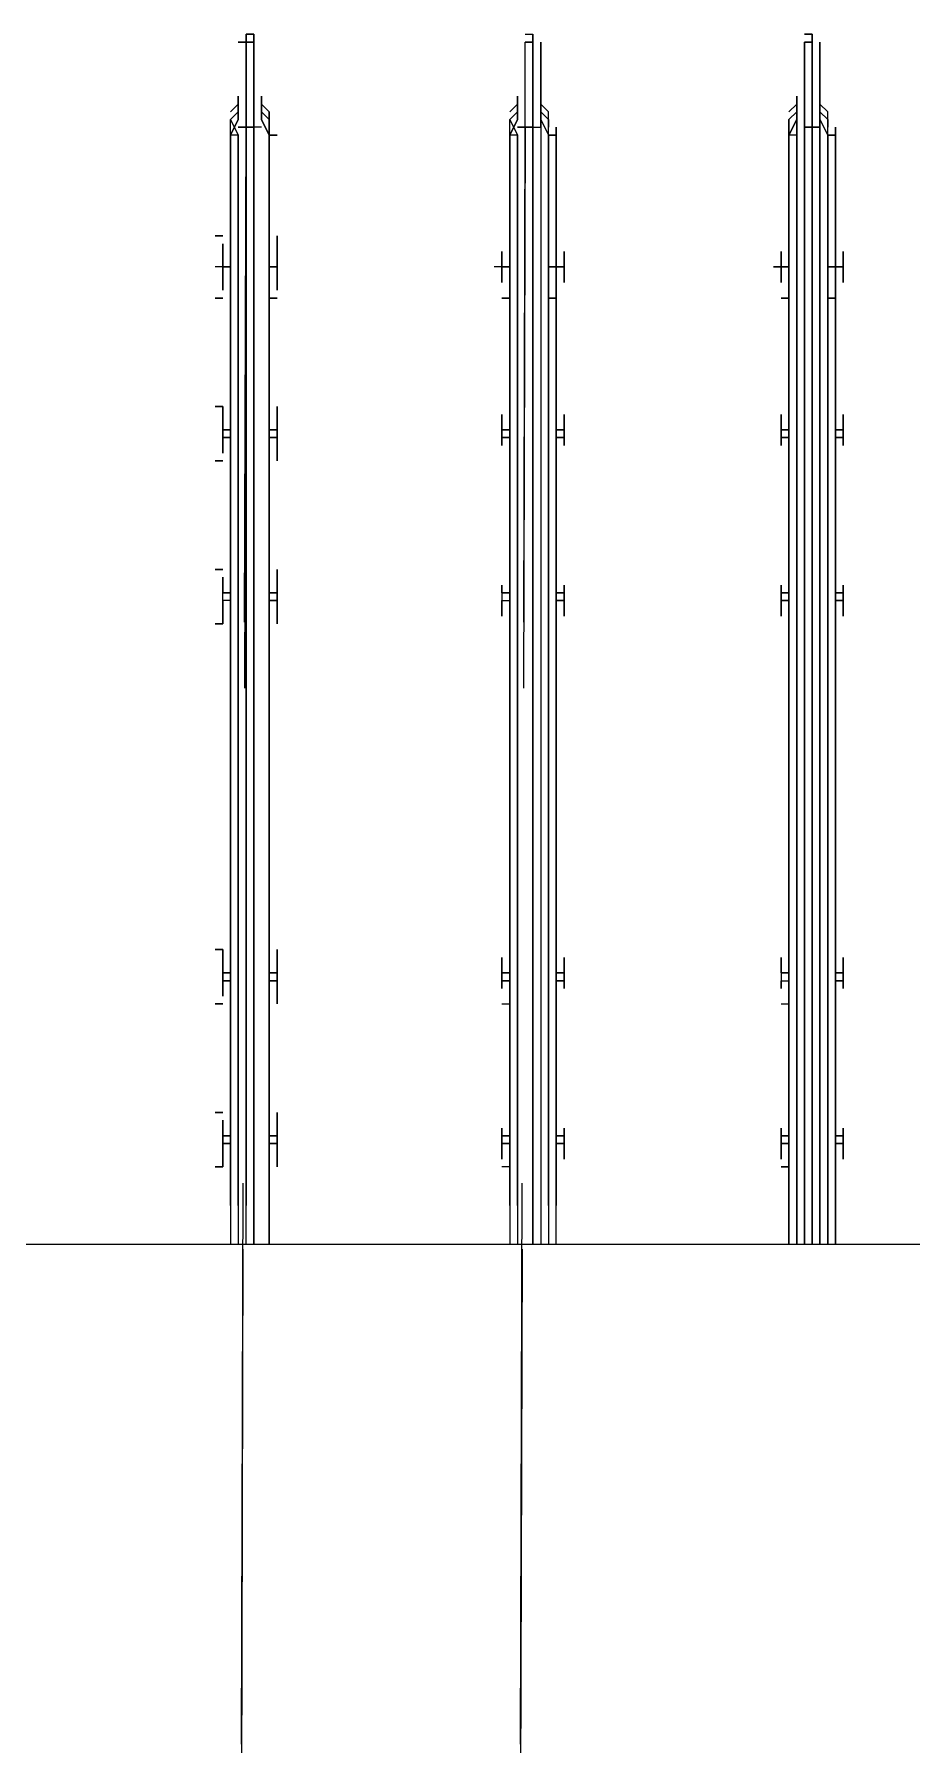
# Model space of a CAD drawing. Header units: metres. Extents: x 531759 to 532310, y 2675082 to 2675319.
# Drawn here: x 532026.7465 to 532026.903, y 2675225.804 to 2675226.109 of the extents above; entities that cross this region are included whole.
import ezdxf

# ---------------------------------------------------------------- set-up
doc = ezdxf.new("R2010")
doc.units = ezdxf.units.M
doc.header["$MEASUREMENT"] = 0
doc.linetypes.add('PDF_IMPORT', pattern=[1, 0.8, -0.2])
doc.layers.add('IDT', color=7, linetype='Continuous')

# ---------------------------------------------------------------- blocks, each defined once
blk = doc.blocks.new('IDT')
at = {"layer": 'IDT', "color": 0, "linetype": 'PDF_IMPORT', "lineweight": 25, "ltscale": 0.115833}
for p, q in [((14.09721, 9.1665), (14.0986, 9.65475)), ((14.0986, 9.65475), (14.09721, 9.1665)), ((14.14701, 9.1665), (14.14839, 9.65475)), ((14.14839, 9.65475), (14.14701, 9.1665))]:
    blk.add_line(p, q, dxfattribs=at)
at = {"layer": 'IDT', "color": 0, "lineweight": 25}
for p, q in [((13.87591, 9.36567), (14.34065, 9.36567)), ((14.04189, 9.16788), (14.04189, 9.36567)), ((14.04189, 9.36567), (14.04189, 9.16788)), ((14.04189, 9.16788), (14.04189, 9.36567)), ((14.04327, 9.36567), (14.04327, 9.16788)), ((14.04327, 9.16788), (14.04327, 9.36567)), ((14.04327, 9.36567), (14.04327, 9.16788)), ((14.04465, 9.1665), (14.04465, 9.36567)), ((14.04465, 9.36567), (14.04465, 9.1665)), ((14.04465, 9.1665), (14.04465, 9.36567)), ((14.04604, 9.36567), (14.04604, 9.1665)), ((14.04604, 9.1665), (14.04604, 9.36567)), ((14.04604, 9.36567), (14.04604, 9.1665)), ((14.04604, 9.1665), (14.04604, 9.36567)), ((14.04604, 9.36567), (14.04604, 9.1665)), ((14.04604, 9.1665), (14.04604, 9.36567)), ((14.04742, 9.36567), (14.04742, 9.1665)), ((14.04742, 9.1665), (14.04742, 9.36567)), ((14.04742, 9.36567), (14.04742, 9.1665)), ((14.0488, 9.16788), (14.0488, 9.36567)), ((14.0488, 9.36567), (14.0488, 9.16788)), ((14.0488, 9.16788), (14.0488, 9.36567)), ((14.05018, 9.36567), (14.05018, 9.16788)), ((14.05018, 9.16788), (14.05018, 9.36567)), ((14.05018, 9.36567), (14.05018, 9.16788)), ((14.09168, 9.36567), (14.09168, 9.16788)), ((14.09306, 9.16788), (14.09306, 9.36567)), ((14.09445, 9.1665), (14.09445, 9.36567)), ((14.09583, 9.1665), (14.09583, 9.36567)), ((14.09583, 9.36567), (14.09583, 9.1665)), ((14.0986, 9.16788), (14.0986, 9.36567)), ((14.09998, 9.16788), (14.09998, 9.36567)), ((14.14286, 9.16788), (14.14286, 9.36567)), ((14.14286, 9.36567), (14.14286, 9.16788)), ((14.14562, 9.1665), (14.14562, 9.36567)), ((14.14562, 9.36567), (14.14562, 9.1665)), ((14.14701, 9.36567), (14.14701, 9.1665)), ((14.14839, 9.16788), (14.14839, 9.36567)), ((14.14977, 9.16788), (14.14977, 9.36567)), ((14.04189, 9.16788), (14.04189, 9.35876)), ((14.04327, 9.35876), (14.04327, 9.16788)), ((14.04465, 9.1665), (14.04465, 9.35876)), ((14.04604, 9.35876), (14.04604, 9.1665)), ((14.04604, 9.1665), (14.04604, 9.35876)), ((14.04742, 9.35876), (14.04742, 9.1665)), ((14.0488, 9.35876), (14.0488, 9.16788)), ((14.05018, 9.16788), (14.05018, 9.35876)), ((14.09168, 9.16788), (14.09168, 9.35876)), ((14.09306, 9.35876), (14.09306, 9.16788)), ((14.09445, 9.1665), (14.09445, 9.35876)), ((14.09583, 9.1665), (14.09583, 9.35876)), ((14.09583, 9.35876), (14.09583, 9.1665)), ((14.0986, 9.35876), (14.0986, 9.16788)), ((14.09998, 9.35876), (14.09998, 9.16788)), ((14.14286, 9.16788), (14.14286, 9.35876)), ((14.14286, 9.35876), (14.14286, 9.16788)), ((14.14562, 9.1665), (14.14562, 9.35876)), ((14.14562, 9.35876), (14.14562, 9.1665)), ((14.14701, 9.1665), (14.14701, 9.35876)), ((14.14839, 9.35876), (14.14839, 9.16788)), ((14.14977, 9.35876), (14.14977, 9.16788)), ((14.04189, 9.34769), (14.04189, 9.35184)), ((14.04189, 9.35184), (14.04189, 9.35046)), ((14.04189, 9.35046), (14.04189, 9.35184)), ((14.04189, 9.35184), (14.04189, 9.34769)), ((14.04189, 9.34631), (14.04189, 9.35184)), ((14.04189, 9.35184), (14.04189, 9.34769)), ((14.04189, 9.35046), (14.04189, 9.35184)), ((14.04189, 9.35184), (14.04189, 9.35046)), ((14.05018, 9.35184), (14.05018, 9.35046)), ((14.05018, 9.35046), (14.05018, 9.35184)), ((14.05018, 9.35184), (14.05018, 9.35046)), ((14.05018, 9.35046), (14.05018, 9.35184)), ((14.05018, 9.35184), (14.05018, 9.34769)), ((14.05018, 9.34769), (14.05018, 9.35184)), ((14.05018, 9.35184), (14.05157, 9.35184)), ((14.05157, 9.35184), (14.05018, 9.35184)), ((14.05018, 9.35184), (14.05018, 9.34769)), ((14.05018, 9.34631), (14.05018, 9.35184)), ((14.09168, 9.35046), (14.09168, 9.35184)), ((14.09168, 9.35184), (14.09168, 9.35046)), ((14.09168, 9.34769), (14.09168, 9.35184)), ((14.09168, 9.35184), (14.09168, 9.34631)), ((14.09998, 9.34769), (14.09998, 9.35184)), ((14.09998, 9.35184), (14.09998, 9.35046)), ((14.09998, 9.35046), (14.09998, 9.35184)), ((14.09998, 9.35184), (14.09998, 9.34769)), ((14.09998, 9.35184), (14.10136, 9.35184)), ((14.14147, 9.34769), (14.14147, 9.35184)), ((14.14147, 9.35184), (14.14147, 9.35046)), ((14.14147, 9.34769), (14.14147, 9.35184)), ((14.14147, 9.35184), (14.14147, 9.35046)), ((14.14977, 9.34769), (14.14977, 9.35184)), ((14.14977, 9.35184), (14.14977, 9.34769)), ((14.15115, 9.35046), (14.15115, 9.35184)), ((14.15115, 9.35184), (14.15254, 9.35184)), ((14.15254, 9.35184), (14.15115, 9.35184)), ((14.15115, 9.35184), (14.15115, 9.35046)), ((14.0405, 9.34769), (14.0405, 9.35046)), ((14.0405, 9.35046), (14.0405, 9.34769)), ((14.0405, 9.34769), (14.0405, 9.35046)), ((14.0405, 9.35046), (14.0405, 9.34769)), ((14.05157, 9.35046), (14.05157, 9.34769)), ((14.05157, 9.34769), (14.05157, 9.35046)), ((14.05157, 9.34769), (14.05157, 9.35046)), ((14.05157, 9.35046), (14.05157, 9.34769)), ((14.0903, 9.34769), (14.0903, 9.35046)), ((14.0903, 9.35046), (14.0903, 9.34769)), ((14.10136, 9.35046), (14.10136, 9.34769)), ((14.10136, 9.34769), (14.10136, 9.35046)), ((14.14147, 9.35046), (14.14147, 9.34769)), ((14.14147, 9.35046), (14.14147, 9.34769)), ((14.15115, 9.35046), (14.15115, 9.34769)), ((14.15115, 9.34769), (14.15115, 9.35046)), ((14.0405, 9.34631), (14.0405, 9.34769)), ((14.0405, 9.34769), (14.04189, 9.34769)), ((14.04189, 9.34769), (14.0405, 9.34769)), ((14.0405, 9.34769), (14.0405, 9.34631)), ((14.0405, 9.34631), (14.0405, 9.34769)), ((14.0405, 9.34769), (14.04189, 9.34769)), ((14.04189, 9.34769), (14.0405, 9.34769)), ((14.0405, 9.34769), (14.0405, 9.34631)), ((14.04189, 9.34631), (14.0405, 9.34631)), ((14.0405, 9.34631), (14.0405, 9.34493)), ((14.0405, 9.34493), (14.0405, 9.34631)), ((14.0405, 9.34631), (14.04189, 9.34631)), ((14.04189, 9.34631), (14.0405, 9.34631)), ((14.0405, 9.34631), (14.0405, 9.34493)), ((14.0405, 9.34493), (14.0405, 9.34631)), ((14.0405, 9.34631), (14.04189, 9.34631)), ((14.04189, 9.34769), (14.04189, 9.34631)), ((14.04189, 9.34631), (14.04189, 9.34769)), ((14.04189, 9.34769), (14.04189, 9.34631)), ((14.04189, 9.34631), (14.04189, 9.34216)), ((14.04189, 9.34216), (14.04189, 9.34631)), ((14.04189, 9.34631), (14.04189, 9.34216)), ((14.04189, 9.34216), (14.04189, 9.34631)), ((14.04189, 9.34354), (14.04189, 9.34493)), ((14.04189, 9.34493), (14.04189, 9.34354)), ((14.04189, 9.34354), (14.04189, 9.34493)), ((14.04189, 9.34493), (14.04189, 9.34354)), ((14.05018, 9.34631), (14.05018, 9.34769)), ((14.05018, 9.34769), (14.05018, 9.34631)), ((14.05018, 9.34631), (14.05018, 9.34769)), ((14.05018, 9.34769), (14.05157, 9.34769)), ((14.05018, 9.34769), (14.05157, 9.34769)), ((14.05157, 9.34769), (14.05018, 9.34769)), ((14.05018, 9.34769), (14.05157, 9.34769)), ((14.05018, 9.34631), (14.05157, 9.34631)), ((14.05157, 9.34631), (14.05018, 9.34631)), ((14.05157, 9.34631), (14.05018, 9.34631)), ((14.05018, 9.34631), (14.05157, 9.34631)), ((14.05157, 9.34631), (14.05018, 9.34631)), ((14.05018, 9.34631), (14.05157, 9.34631)), ((14.05157, 9.34631), (14.05018, 9.34631)), ((14.05018, 9.34631), (14.05018, 9.34216)), ((14.05018, 9.34216), (14.05018, 9.34631)), ((14.05018, 9.34631), (14.05018, 9.34216)), ((14.05018, 9.34216), (14.05018, 9.34631)), ((14.05018, 9.34493), (14.05018, 9.34354)), ((14.05018, 9.34354), (14.05018, 9.34493)), ((14.05018, 9.34493), (14.05018, 9.34354)), ((14.05018, 9.34354), (14.05018, 9.34493)), ((14.05157, 9.34769), (14.05157, 9.34631)), ((14.05157, 9.34769), (14.05157, 9.34631)), ((14.05157, 9.34631), (14.05157, 9.34769)), ((14.05157, 9.34769), (14.05157, 9.34631)), ((14.05157, 9.34631), (14.05157, 9.34493)), ((14.05157, 9.34493), (14.05157, 9.34631)), ((14.05157, 9.34631), (14.05157, 9.34493)), ((14.05157, 9.34493), (14.05157, 9.34631)), ((14.09168, 9.34769), (14.0903, 9.34769)), ((14.0903, 9.34769), (14.0903, 9.34631)), ((14.0903, 9.34631), (14.0903, 9.34769)), ((14.0903, 9.34769), (14.09168, 9.34769)), ((14.09168, 9.34631), (14.0903, 9.34631)), ((14.0903, 9.34631), (14.0903, 9.34493)), ((14.0903, 9.34493), (14.0903, 9.34631)), ((14.0903, 9.34631), (14.09168, 9.34631)), ((14.09168, 9.34631), (14.09168, 9.34769)), ((14.09168, 9.34631), (14.09168, 9.34216)), ((14.09168, 9.34216), (14.09168, 9.34631)), ((14.09168, 9.34354), (14.09168, 9.34493)), ((14.09168, 9.34493), (14.09168, 9.34354)), ((14.09998, 9.34769), (14.09998, 9.34631)), ((14.09998, 9.34631), (14.09998, 9.34769)), ((14.09998, 9.34769), (14.10136, 9.34769)), ((14.10136, 9.34769), (14.09998, 9.34769)), ((14.09998, 9.34631), (14.09998, 9.34216)), ((14.09998, 9.34216), (14.09998, 9.34631)), ((14.10136, 9.34631), (14.09998, 9.34631)), ((14.09998, 9.34631), (14.10136, 9.34631)), ((14.09998, 9.34631), (14.10136, 9.34631)), ((14.09998, 9.34493), (14.09998, 9.34354)), ((14.09998, 9.34354), (14.09998, 9.34493)), ((14.10136, 9.34769), (14.10136, 9.34631)), ((14.10136, 9.34631), (14.10136, 9.34769)), ((14.10136, 9.34631), (14.10136, 9.34493)), ((14.10136, 9.34493), (14.10136, 9.34631)), ((14.14147, 9.34769), (14.14147, 9.34631)), ((14.14147, 9.34631), (14.14147, 9.34769)), ((14.14147, 9.34769), (14.14286, 9.34769)), ((14.14147, 9.34769), (14.14147, 9.34631)), ((14.14147, 9.34631), (14.14147, 9.34769)), ((14.14147, 9.34769), (14.14286, 9.34769)), ((14.14286, 9.34769), (14.14147, 9.34769)), ((14.14286, 9.34631), (14.14147, 9.34631)), ((14.14147, 9.34631), (14.14147, 9.34216)), ((14.14147, 9.34216), (14.14147, 9.34631)), ((14.14147, 9.34631), (14.14286, 9.34631)), ((14.14147, 9.34631), (14.14147, 9.34493)), ((14.14147, 9.34493), (14.14147, 9.34631)), ((14.14147, 9.34493), (14.14147, 9.34354)), ((14.14147, 9.34354), (14.14147, 9.34493)), ((14.15115, 9.34769), (14.14977, 9.34769)), ((14.14977, 9.34769), (14.14977, 9.34631)), ((14.14977, 9.34631), (14.14977, 9.34769)), ((14.14977, 9.34769), (14.15115, 9.34769)), ((14.15115, 9.34631), (14.14977, 9.34631)), ((14.14977, 9.34631), (14.15115, 9.34631)), ((14.14977, 9.34631), (14.14977, 9.34216)), ((14.14977, 9.34216), (14.14977, 9.34631)), ((14.14977, 9.34631), (14.15115, 9.34631)), ((14.15115, 9.34631), (14.15115, 9.34769)), ((14.15115, 9.34769), (14.15115, 9.34631)), ((14.15115, 9.34631), (14.15115, 9.34493)), ((14.15115, 9.34493), (14.15115, 9.34631)), ((14.15115, 9.34493), (14.15115, 9.34354)), ((14.15115, 9.34354), (14.15115, 9.34493)), ((14.15254, 9.34216), (14.15115, 9.34216)), ((14.15115, 9.34216), (14.15254, 9.34216)), ((14.04189, 9.31865), (14.04189, 9.3228)), ((14.04189, 9.3228), (14.04189, 9.31865)), ((14.04189, 9.31865), (14.04189, 9.3228)), ((14.04189, 9.3228), (14.04189, 9.31865)), ((14.04189, 9.32003), (14.04189, 9.32141)), ((14.04189, 9.32141), (14.04189, 9.32003)), ((14.04189, 9.32003), (14.04189, 9.32141)), ((14.04189, 9.32141), (14.04189, 9.32003)), ((14.05157, 9.3228), (14.05018, 9.3228)), ((14.05018, 9.3228), (14.05018, 9.31865)), ((14.05018, 9.31865), (14.05018, 9.3228)), ((14.05018, 9.3228), (14.05018, 9.31865)), ((14.05018, 9.31865), (14.05018, 9.3228)), ((14.05018, 9.32141), (14.05018, 9.32003)), ((14.05018, 9.32003), (14.05018, 9.32141)), ((14.05018, 9.32141), (14.05018, 9.32003)), ((14.05018, 9.32003), (14.05018, 9.32141)), ((14.09168, 9.3228), (14.09168, 9.31865)), ((14.09168, 9.31865), (14.09168, 9.3228)), ((14.09168, 9.32003), (14.09168, 9.32141)), ((14.09168, 9.32141), (14.09168, 9.32003)), ((14.10136, 9.3228), (14.09998, 9.3228)), ((14.09998, 9.3228), (14.09998, 9.31865)), ((14.09998, 9.31865), (14.09998, 9.3228)), ((14.09998, 9.32141), (14.09998, 9.32003)), ((14.09998, 9.32003), (14.09998, 9.32141)), ((14.14147, 9.3228), (14.14147, 9.31865)), ((14.14147, 9.31865), (14.14147, 9.3228)), ((14.14147, 9.32003), (14.14147, 9.32141)), ((14.14147, 9.32141), (14.14147, 9.32003)), ((14.14977, 9.31865), (14.14977, 9.3228)), ((14.14977, 9.3228), (14.14977, 9.31865)), ((14.15254, 9.3228), (14.15115, 9.3228)), ((14.15115, 9.3228), (14.15254, 9.3228)), ((14.15115, 9.32003), (14.15115, 9.32141)), ((14.15115, 9.32141), (14.15115, 9.32003)), ((14.0405, 9.32003), (14.0405, 9.31865)), ((14.0405, 9.31865), (14.0405, 9.32003)), ((14.0405, 9.32003), (14.0405, 9.31865)), ((14.0405, 9.31865), (14.0405, 9.32003)), ((14.04189, 9.31865), (14.0405, 9.31865)), ((14.0405, 9.31865), (14.0405, 9.31726)), ((14.0405, 9.31726), (14.0405, 9.31865)), ((14.0405, 9.31865), (14.04189, 9.31865)), ((14.04189, 9.31865), (14.0405, 9.31865)), ((14.0405, 9.31865), (14.0405, 9.31726)), ((14.0405, 9.31726), (14.0405, 9.31865)), ((14.0405, 9.31865), (14.04189, 9.31865)), ((14.04189, 9.31726), (14.04189, 9.31865)), ((14.04189, 9.31865), (14.04189, 9.31726)), ((14.04189, 9.31865), (14.04189, 9.31726)), ((14.04189, 9.31726), (14.04189, 9.31865)), ((14.05018, 9.31865), (14.05018, 9.31726)), ((14.05157, 9.31865), (14.05018, 9.31865)), ((14.05018, 9.31865), (14.05018, 9.31726)), ((14.05157, 9.31865), (14.05018, 9.31865)), ((14.05018, 9.31865), (14.05018, 9.31726)), ((14.05157, 9.31865), (14.05018, 9.31865)), ((14.05157, 9.31865), (14.05018, 9.31865)), ((14.05018, 9.31865), (14.05018, 9.31726)), ((14.05157, 9.32003), (14.05157, 9.31865)), ((14.05157, 9.31865), (14.05157, 9.32003)), ((14.05157, 9.32003), (14.05157, 9.31865)), ((14.05157, 9.31865), (14.05157, 9.32003)), ((14.05157, 9.31726), (14.05157, 9.31865)), ((14.05157, 9.31726), (14.05157, 9.31865)), ((14.05157, 9.31726), (14.05157, 9.31865)), ((14.05157, 9.31726), (14.05157, 9.31865)), ((14.0903, 9.32003), (14.0903, 9.31865)), ((14.0903, 9.31865), (14.0903, 9.32003)), ((14.09168, 9.31865), (14.0903, 9.31865)), ((14.0903, 9.31865), (14.0903, 9.31726)), ((14.0903, 9.31726), (14.0903, 9.31865)), ((14.0903, 9.31865), (14.09168, 9.31865)), ((14.09168, 9.31726), (14.09168, 9.31865)), ((14.09168, 9.31865), (14.09168, 9.31726)), ((14.09998, 9.31865), (14.09998, 9.31726)), ((14.10136, 9.31865), (14.09998, 9.31865)), ((14.09998, 9.31726), (14.09998, 9.31865)), ((14.09998, 9.31865), (14.10136, 9.31865)), ((14.10136, 9.32003), (14.10136, 9.31865)), ((14.10136, 9.31865), (14.10136, 9.32003)), ((14.10136, 9.31726), (14.10136, 9.31865)), ((14.10136, 9.31865), (14.10136, 9.31726)), ((14.14147, 9.32003), (14.14147, 9.31865)), ((14.14147, 9.31726), (14.14147, 9.32003)), ((14.14147, 9.31865), (14.14147, 9.31726)), ((14.14147, 9.31865), (14.14147, 9.31726)), ((14.14147, 9.31726), (14.14147, 9.31865)), ((14.14147, 9.31865), (14.14286, 9.31865)), ((14.14286, 9.31865), (14.14147, 9.31865)), ((14.14977, 9.31726), (14.14977, 9.31865)), ((14.14977, 9.31865), (14.14977, 9.31726)), ((14.15115, 9.31865), (14.14977, 9.31865)), ((14.14977, 9.31865), (14.15115, 9.31865)), ((14.15115, 9.32003), (14.15115, 9.31865)), ((14.15115, 9.31865), (14.15115, 9.32003)), ((14.15115, 9.31726), (14.15115, 9.31865)), ((14.15115, 9.31865), (14.15115, 9.31726)), ((14.04189, 9.31726), (14.0405, 9.31726)), ((14.0405, 9.31726), (14.0405, 9.3145)), ((14.0405, 9.3145), (14.0405, 9.31726)), ((14.0405, 9.31726), (14.04189, 9.31726)), ((14.04189, 9.31726), (14.0405, 9.31726)), ((14.0405, 9.31726), (14.0405, 9.3145)), ((14.0405, 9.3145), (14.0405, 9.31726)), ((14.0405, 9.31726), (14.04189, 9.31726)), ((14.04189, 9.31311), (14.04189, 9.31726)), ((14.04189, 9.31726), (14.04189, 9.31311)), ((14.04189, 9.31726), (14.04189, 9.31311)), ((14.04189, 9.31311), (14.04189, 9.31726)), ((14.04189, 9.31311), (14.04189, 9.3145)), ((14.04189, 9.3145), (14.04189, 9.31311)), ((14.04189, 9.31311), (14.04189, 9.3145)), ((14.04189, 9.3145), (14.04189, 9.31311)), ((14.05018, 9.31311), (14.05018, 9.31726)), ((14.05018, 9.31726), (14.05157, 9.31726)), ((14.05157, 9.31726), (14.05018, 9.31726)), ((14.05018, 9.31726), (14.05018, 9.31311)), ((14.05018, 9.31726), (14.05157, 9.31726)), ((14.05018, 9.31726), (14.05157, 9.31726)), ((14.05018, 9.31726), (14.05018, 9.31311)), ((14.05018, 9.31311), (14.05018, 9.31726)), ((14.05018, 9.31726), (14.05157, 9.31726)), ((14.05018, 9.31726), (14.05157, 9.31726)), ((14.05157, 9.31726), (14.05018, 9.31726)), ((14.05018, 9.31311), (14.05018, 9.3145)), ((14.05018, 9.3145), (14.05018, 9.31311)), ((14.05018, 9.3145), (14.05018, 9.31311)), ((14.05018, 9.31311), (14.05018, 9.3145)), ((14.05157, 9.31726), (14.05157, 9.3145)), ((14.05157, 9.3145), (14.05157, 9.31726)), ((14.05157, 9.31726), (14.05157, 9.3145)), ((14.05157, 9.3145), (14.05157, 9.31726)), ((14.09168, 9.31726), (14.0903, 9.31726)), ((14.0903, 9.31726), (14.0903, 9.3145)), ((14.0903, 9.3145), (14.0903, 9.31726)), ((14.0903, 9.31726), (14.09168, 9.31726)), ((14.09168, 9.31726), (14.09168, 9.31311)), ((14.09168, 9.31311), (14.09168, 9.31726)), ((14.09168, 9.31311), (14.09168, 9.3145)), ((14.09168, 9.3145), (14.09168, 9.31311)), ((14.09998, 9.31311), (14.09998, 9.31726)), ((14.09998, 9.31726), (14.10136, 9.31726)), ((14.10136, 9.31726), (14.09998, 9.31726)), ((14.09998, 9.31726), (14.09998, 9.31311)), ((14.09998, 9.31726), (14.10136, 9.31726)), ((14.09998, 9.31311), (14.09998, 9.3145)), ((14.09998, 9.3145), (14.09998, 9.31311)), ((14.10136, 9.31726), (14.10136, 9.3145)), ((14.10136, 9.3145), (14.10136, 9.31726)), ((14.14147, 9.31726), (14.14147, 9.3145)), ((14.14147, 9.31311), (14.14147, 9.31726)), ((14.14147, 9.31726), (14.14286, 9.31726)), ((14.14286, 9.31726), (14.14147, 9.31726)), ((14.14147, 9.31726), (14.14147, 9.31311)), ((14.14147, 9.3145), (14.14147, 9.31726)), ((14.14147, 9.3145), (14.14147, 9.31311)), ((14.14147, 9.31311), (14.14147, 9.3145)), ((14.14977, 9.31726), (14.15115, 9.31726)), ((14.15115, 9.31726), (14.14977, 9.31726)), ((14.14977, 9.31726), (14.14977, 9.31311)), ((14.14977, 9.31311), (14.14977, 9.31726)), ((14.14977, 9.31726), (14.15115, 9.31726)), ((14.15115, 9.31726), (14.15115, 9.3145)), ((14.15115, 9.3145), (14.15115, 9.31726)), ((14.15115, 9.3145), (14.15115, 9.31311)), ((14.15115, 9.31311), (14.15115, 9.3145)), ((14.15115, 9.31311), (14.15254, 9.31311)), ((14.15254, 9.31311), (14.15115, 9.31311)), ((14.0405, 9.25364), (14.0405, 9.25087)), ((14.0405, 9.25087), (14.0405, 9.25364)), ((14.0405, 9.25364), (14.0405, 9.25087)), ((14.0405, 9.25087), (14.0405, 9.25364)), ((14.04189, 9.25502), (14.04189, 9.25087)), ((14.04189, 9.24949), (14.04189, 9.25502)), ((14.04189, 9.25502), (14.04189, 9.25087)), ((14.04189, 9.25087), (14.04189, 9.25502)), ((14.04189, 9.25502), (14.04189, 9.25364)), ((14.04189, 9.25364), (14.04189, 9.25502)), ((14.04189, 9.25502), (14.04189, 9.25364)), ((14.04189, 9.25364), (14.04189, 9.25502)), ((14.05018, 9.25502), (14.05018, 9.25364)), ((14.05018, 9.25364), (14.05018, 9.25502)), ((14.05018, 9.25502), (14.05018, 9.25087)), ((14.05018, 9.25087), (14.05018, 9.25502)), ((14.05018, 9.24949), (14.05018, 9.25502)), ((14.05018, 9.25502), (14.05018, 9.25364)), ((14.05018, 9.25364), (14.05018, 9.25502)), ((14.05018, 9.25502), (14.05018, 9.25087)), ((14.05157, 9.25087), (14.05157, 9.25364)), ((14.05157, 9.25364), (14.05157, 9.25087)), ((14.05157, 9.25087), (14.05157, 9.25364)), ((14.05157, 9.25364), (14.05157, 9.25087)), ((14.0903, 9.25364), (14.0903, 9.25087)), ((14.0903, 9.25087), (14.0903, 9.25364)), ((14.09168, 9.25364), (14.09168, 9.25502)), ((14.09168, 9.25502), (14.09168, 9.25364)), ((14.09168, 9.25087), (14.09168, 9.25502)), ((14.09168, 9.25502), (14.09168, 9.25087)), ((14.09998, 9.25502), (14.09998, 9.25364)), ((14.09998, 9.25364), (14.09998, 9.25502)), ((14.09998, 9.25087), (14.09998, 9.25502)), ((14.09998, 9.25502), (14.09998, 9.24949)), ((14.10136, 9.25087), (14.10136, 9.25364)), ((14.10136, 9.25364), (14.10136, 9.25087)), ((14.14147, 9.25087), (14.14147, 9.25502)), ((14.14147, 9.25502), (14.14147, 9.25087)), ((14.14147, 9.25364), (14.14147, 9.25502)), ((14.14147, 9.25502), (14.14147, 9.25364)), ((14.14147, 9.25087), (14.14147, 9.25364)), ((14.14147, 9.25364), (14.14147, 9.24949)), ((14.14977, 9.24949), (14.14977, 9.25502)), ((14.14977, 9.25502), (14.14977, 9.25087)), ((14.15115, 9.25364), (14.15115, 9.25502)), ((14.15115, 9.25502), (14.15254, 9.25502)), ((14.15254, 9.25502), (14.15115, 9.25502)), ((14.15115, 9.25502), (14.15115, 9.25364)), ((14.15115, 9.25087), (14.15115, 9.25364)), ((14.15115, 9.25364), (14.15115, 9.25087)), ((14.04189, 9.25087), (14.0405, 9.25087)), ((14.0405, 9.25087), (14.0405, 9.24949)), ((14.0405, 9.24949), (14.0405, 9.25087)), ((14.0405, 9.25087), (14.04189, 9.25087)), ((14.0405, 9.24949), (14.0405, 9.25087)), ((14.0405, 9.25087), (14.04189, 9.25087)), ((14.0405, 9.24949), (14.0405, 9.25087)), ((14.0405, 9.25087), (14.04189, 9.25087)), ((14.04189, 9.25087), (14.04189, 9.24949)), ((14.04189, 9.25087), (14.04189, 9.24534)), ((14.04189, 9.24534), (14.04189, 9.25087)), ((14.05018, 9.25087), (14.05018, 9.24949)), ((14.05018, 9.24949), (14.05018, 9.25087)), ((14.05018, 9.25087), (14.05157, 9.25087)), ((14.05018, 9.25087), (14.05018, 9.24949)), ((14.05157, 9.25087), (14.05018, 9.25087)), ((14.05018, 9.25087), (14.05157, 9.25087)), ((14.05157, 9.25087), (14.05018, 9.25087)), ((14.05157, 9.25087), (14.05157, 9.24949)), ((14.05157, 9.24949), (14.05157, 9.25087)), ((14.05157, 9.25087), (14.05157, 9.24949)), ((14.05157, 9.24949), (14.05157, 9.25087)), ((14.09168, 9.25087), (14.0903, 9.25087)), ((14.0903, 9.25087), (14.0903, 9.24949)), ((14.0903, 9.24949), (14.0903, 9.25087)), ((14.0903, 9.25087), (14.09168, 9.25087)), ((14.09168, 9.24949), (14.09168, 9.25087)), ((14.09168, 9.25087), (14.09168, 9.24534)), ((14.10136, 9.25087), (14.09998, 9.25087)), ((14.09998, 9.25087), (14.09998, 9.24949)), ((14.10136, 9.25087), (14.09998, 9.25087)), ((14.10136, 9.24949), (14.10136, 9.25087)), ((14.10136, 9.24949), (14.10136, 9.25087)), ((14.14147, 9.24949), (14.14147, 9.25087)), ((14.14147, 9.25087), (14.14286, 9.25087)), ((14.14286, 9.25087), (14.14147, 9.25087)), ((14.14147, 9.25087), (14.14147, 9.24949)), ((14.14147, 9.24949), (14.14147, 9.25087)), ((14.14977, 9.25087), (14.15115, 9.25087)), ((14.14977, 9.25087), (14.15115, 9.25087)), ((14.14977, 9.24949), (14.14977, 9.25087)), ((14.15115, 9.25087), (14.15115, 9.24949)), ((14.15115, 9.25087), (14.15115, 9.24949)), ((14.04189, 9.24949), (14.0405, 9.24949)), ((14.0405, 9.24949), (14.0405, 9.24811)), ((14.0405, 9.24811), (14.0405, 9.24949)), ((14.0405, 9.24949), (14.04189, 9.24949)), ((14.04189, 9.24949), (14.0405, 9.24949)), ((14.0405, 9.24949), (14.0405, 9.24811)), ((14.0405, 9.24811), (14.0405, 9.24949)), ((14.0405, 9.24949), (14.04189, 9.24949)), ((14.04189, 9.24949), (14.04189, 9.24534)), ((14.04189, 9.24534), (14.04189, 9.24949)), ((14.04189, 9.24672), (14.04189, 9.24811)), ((14.04189, 9.24811), (14.04189, 9.24672)), ((14.04189, 9.24672), (14.04189, 9.24811)), ((14.04189, 9.24811), (14.04189, 9.24672)), ((14.05018, 9.24949), (14.05157, 9.24949)), ((14.05157, 9.24949), (14.05018, 9.24949)), ((14.05018, 9.24949), (14.05018, 9.24534)), ((14.05018, 9.24534), (14.05018, 9.24949)), ((14.05018, 9.24949), (14.05018, 9.24534)), ((14.05018, 9.24534), (14.05018, 9.24949)), ((14.05157, 9.24949), (14.05018, 9.24949)), ((14.05157, 9.24949), (14.05018, 9.24949)), ((14.05018, 9.24949), (14.05157, 9.24949)), ((14.05157, 9.24949), (14.05018, 9.24949)), ((14.05018, 9.24949), (14.05157, 9.24949)), ((14.05018, 9.24811), (14.05018, 9.24672)), ((14.05018, 9.24672), (14.05018, 9.24811)), ((14.05018, 9.24811), (14.05018, 9.24672)), ((14.05018, 9.24672), (14.05018, 9.24811)), ((14.05157, 9.24949), (14.05157, 9.24811)), ((14.05157, 9.24811), (14.05157, 9.24949)), ((14.05157, 9.24949), (14.05157, 9.24811)), ((14.05157, 9.24811), (14.05157, 9.24949)), ((14.09168, 9.24949), (14.0903, 9.24949)), ((14.0903, 9.24949), (14.0903, 9.24811)), ((14.0903, 9.24811), (14.0903, 9.24949)), ((14.0903, 9.24949), (14.09168, 9.24949)), ((14.09168, 9.24534), (14.09168, 9.24949)), ((14.09168, 9.24672), (14.09168, 9.24811)), ((14.09168, 9.24811), (14.09168, 9.24672)), ((14.10136, 9.24949), (14.09998, 9.24949)), ((14.09998, 9.24949), (14.09998, 9.24534)), ((14.09998, 9.24534), (14.09998, 9.24949)), ((14.09998, 9.24949), (14.10136, 9.24949)), ((14.09998, 9.24949), (14.10136, 9.24949)), ((14.09998, 9.24949), (14.10136, 9.24949)), ((14.09998, 9.24811), (14.09998, 9.24672)), ((14.09998, 9.24672), (14.09998, 9.24811)), ((14.10136, 9.24949), (14.10136, 9.24811)), ((14.10136, 9.24811), (14.10136, 9.24949)), ((14.14286, 9.24949), (14.14147, 9.24949)), ((14.14147, 9.24949), (14.14147, 9.24534)), ((14.14147, 9.24534), (14.14147, 9.24949)), ((14.14147, 9.24949), (14.14286, 9.24949)), ((14.14147, 9.24949), (14.14147, 9.24811)), ((14.14147, 9.24811), (14.14147, 9.24949)), ((14.14147, 9.24811), (14.14147, 9.24672)), ((14.14147, 9.24672), (14.14147, 9.24811)), ((14.15115, 9.24949), (14.14977, 9.24949)), ((14.14977, 9.24949), (14.14977, 9.24534)), ((14.14977, 9.24534), (14.14977, 9.24949)), ((14.14977, 9.24949), (14.15115, 9.24949)), ((14.15115, 9.24949), (14.14977, 9.24949)), ((14.15115, 9.24949), (14.14977, 9.24949)), ((14.15115, 9.24811), (14.15115, 9.24949)), ((14.15115, 9.24949), (14.15115, 9.24811)), ((14.15115, 9.24811), (14.15115, 9.24672)), ((14.15115, 9.24672), (14.15115, 9.24811)), ((14.15254, 9.24534), (14.15115, 9.24534)), ((14.15115, 9.24534), (14.15254, 9.24534)), ((14.04189, 9.22044), (14.04189, 9.22598)), ((14.04189, 9.22183), (14.04189, 9.22598)), ((14.04189, 9.22183), (14.04189, 9.22598)), ((14.04189, 9.22183), (14.04189, 9.22598)), ((14.05018, 9.22183), (14.05018, 9.22598)), ((14.05018, 9.22598), (14.05018, 9.22044)), ((14.05018, 9.22598), (14.05018, 9.22183)), ((14.05018, 9.22183), (14.05018, 9.22598)), ((14.09168, 9.22598), (14.09168, 9.22183)), ((14.09168, 9.22044), (14.09168, 9.22598)), ((14.09998, 9.22183), (14.09998, 9.22598)), ((14.09998, 9.22598), (14.09998, 9.22044)), ((14.14147, 9.22183), (14.14147, 9.22598)), ((14.14147, 9.22598), (14.14147, 9.22183)), ((14.14977, 9.22044), (14.14977, 9.22598)), ((14.14977, 9.22598), (14.14977, 9.22183)), ((14.15254, 9.22598), (14.15115, 9.22598)), ((14.15115, 9.22598), (14.15254, 9.22598)), ((14.0405, 9.22183), (14.0405, 9.22321)), ((14.0405, 9.22183), (14.0405, 9.22321)), ((14.0405, 9.22321), (14.0405, 9.22183)), ((14.0405, 9.22183), (14.0405, 9.22321)), ((14.04189, 9.22321), (14.04189, 9.22459)), ((14.04189, 9.22459), (14.04189, 9.22321)), ((14.04189, 9.22321), (14.04189, 9.22459)), ((14.04189, 9.22459), (14.04189, 9.22321)), ((14.05018, 9.22459), (14.05018, 9.22321)), ((14.05018, 9.22321), (14.05018, 9.22459)), ((14.05018, 9.22459), (14.05018, 9.22321)), ((14.05018, 9.22321), (14.05018, 9.22459)), ((14.05157, 9.22183), (14.05157, 9.22321)), ((14.05157, 9.22321), (14.05157, 9.22183)), ((14.05157, 9.22183), (14.05157, 9.22321)), ((14.05157, 9.22321), (14.05157, 9.22183)), ((14.0903, 9.22183), (14.0903, 9.22321)), ((14.0903, 9.22321), (14.0903, 9.22183)), ((14.09168, 9.22321), (14.09168, 9.22459)), ((14.09168, 9.22459), (14.09168, 9.22321)), ((14.09998, 9.22459), (14.09998, 9.22321)), ((14.09998, 9.22321), (14.09998, 9.22459)), ((14.10136, 9.22183), (14.10136, 9.22321)), ((14.10136, 9.22321), (14.10136, 9.22183)), ((14.14147, 9.22321), (14.14147, 9.22459)), ((14.14147, 9.22459), (14.14147, 9.22321)), ((14.14147, 9.22321), (14.14147, 9.22183)), ((14.14147, 9.22183), (14.14147, 9.22321)), ((14.15115, 9.22321), (14.15115, 9.22459)), ((14.15115, 9.22459), (14.15115, 9.22321)), ((14.15115, 9.22183), (14.15115, 9.22321)), ((14.15115, 9.22321), (14.15115, 9.22183)), ((14.04189, 9.22183), (14.0405, 9.22183)), ((14.0405, 9.22183), (14.04189, 9.22183)), ((14.04189, 9.22183), (14.0405, 9.22183)), ((14.0405, 9.22183), (14.0405, 9.22044)), ((14.0405, 9.22044), (14.0405, 9.22183)), ((14.0405, 9.22183), (14.0405, 9.22044)), ((14.0405, 9.22044), (14.0405, 9.22183)), ((14.04189, 9.22183), (14.0405, 9.22183)), ((14.04189, 9.22044), (14.0405, 9.22044)), ((14.0405, 9.22044), (14.0405, 9.21768)), ((14.0405, 9.21768), (14.0405, 9.22044)), ((14.0405, 9.22044), (14.04189, 9.22044)), ((14.04189, 9.22044), (14.0405, 9.22044)), ((14.0405, 9.22044), (14.0405, 9.21768)), ((14.0405, 9.21768), (14.0405, 9.22044)), ((14.0405, 9.22044), (14.04189, 9.22044)), ((14.04189, 9.22183), (14.04189, 9.22044)), ((14.04189, 9.22044), (14.04189, 9.22183)), ((14.04189, 9.22044), (14.04189, 9.22183)), ((14.04189, 9.22044), (14.04189, 9.21629)), ((14.04189, 9.21629), (14.04189, 9.22044)), ((14.04189, 9.21629), (14.04189, 9.22044)), ((14.04189, 9.21629), (14.04189, 9.22044)), ((14.05018, 9.22044), (14.05018, 9.22183)), ((14.05018, 9.22044), (14.05018, 9.22183)), ((14.05018, 9.22183), (14.05157, 9.22183)), ((14.05157, 9.22183), (14.05018, 9.22183)), ((14.05018, 9.22183), (14.05157, 9.22183)), ((14.05157, 9.22183), (14.05018, 9.22183)), ((14.05018, 9.22183), (14.05018, 9.22044)), ((14.05157, 9.22044), (14.05018, 9.22044)), ((14.05018, 9.22044), (14.05018, 9.21629)), ((14.05018, 9.21629), (14.05018, 9.22044)), ((14.05018, 9.22044), (14.05157, 9.22044)), ((14.05157, 9.22044), (14.05018, 9.22044)), ((14.05157, 9.22044), (14.05018, 9.22044)), ((14.05157, 9.22044), (14.05018, 9.22044)), ((14.05018, 9.22044), (14.05157, 9.22044)), ((14.05018, 9.22044), (14.05018, 9.21629)), ((14.05018, 9.21629), (14.05018, 9.22044)), ((14.05018, 9.22044), (14.05157, 9.22044)), ((14.05157, 9.22044), (14.05157, 9.22183)), ((14.05157, 9.22183), (14.05157, 9.22044)), ((14.05157, 9.22183), (14.05157, 9.22044)), ((14.05157, 9.22044), (14.05157, 9.22183)), ((14.05157, 9.22044), (14.05157, 9.21768)), ((14.05157, 9.21768), (14.05157, 9.22044)), ((14.05157, 9.22044), (14.05157, 9.21768)), ((14.05157, 9.21768), (14.05157, 9.22044)), ((14.09168, 9.22183), (14.0903, 9.22183)), ((14.0903, 9.22183), (14.0903, 9.22044)), ((14.0903, 9.22044), (14.0903, 9.22183)), ((14.0903, 9.22183), (14.09168, 9.22183)), ((14.09168, 9.22044), (14.0903, 9.22044)), ((14.0903, 9.22044), (14.0903, 9.21768)), ((14.0903, 9.21768), (14.0903, 9.22044)), ((14.0903, 9.22044), (14.09168, 9.22044)), ((14.09168, 9.22183), (14.09168, 9.22044)), ((14.09168, 9.22044), (14.09168, 9.21629)), ((14.09168, 9.21629), (14.09168, 9.22044)), ((14.10136, 9.22183), (14.09998, 9.22183)), ((14.09998, 9.22044), (14.09998, 9.22183)), ((14.09998, 9.22183), (14.10136, 9.22183)), ((14.09998, 9.22044), (14.10136, 9.22044)), ((14.10136, 9.22044), (14.09998, 9.22044)), ((14.09998, 9.22044), (14.10136, 9.22044)), ((14.09998, 9.22044), (14.09998, 9.21629)), ((14.09998, 9.21629), (14.09998, 9.22044)), ((14.10136, 9.22044), (14.10136, 9.22183)), ((14.10136, 9.22183), (14.10136, 9.22044)), ((14.10136, 9.22044), (14.10136, 9.21768)), ((14.10136, 9.21768), (14.10136, 9.22044)), ((14.14147, 9.22183), (14.14147, 9.22044)), ((14.14147, 9.22044), (14.14147, 9.22183)), ((14.14147, 9.22183), (14.14286, 9.22183)), ((14.14286, 9.22183), (14.14147, 9.22183)), ((14.14147, 9.22183), (14.14147, 9.22044)), ((14.14147, 9.22044), (14.14147, 9.22183)), ((14.14147, 9.22183), (14.14286, 9.22183)), ((14.14286, 9.22183), (14.14147, 9.22183)), ((14.14147, 9.21629), (14.14147, 9.22044)), ((14.14147, 9.22044), (14.14286, 9.22044)), ((14.14286, 9.22044), (14.14147, 9.22044)), ((14.14147, 9.22044), (14.14147, 9.21629)), ((14.14147, 9.22044), (14.14147, 9.21768)), ((14.14147, 9.21768), (14.14147, 9.22044)), ((14.15115, 9.22183), (14.14977, 9.22183)), ((14.14977, 9.22183), (14.15115, 9.22183)), ((14.14977, 9.22183), (14.14977, 9.22044)), ((14.15115, 9.22044), (14.14977, 9.22044)), ((14.14977, 9.22044), (14.15115, 9.22044)), ((14.15115, 9.22044), (14.14977, 9.22044)), ((14.14977, 9.22044), (14.14977, 9.21629)), ((14.14977, 9.21629), (14.14977, 9.22044)), ((14.15115, 9.22044), (14.15115, 9.22183)), ((14.15115, 9.22183), (14.15115, 9.22044)), ((14.15115, 9.22044), (14.15115, 9.21768)), ((14.15115, 9.21768), (14.15115, 9.22044)), ((14.04189, 9.21629), (14.04189, 9.21768)), ((14.04189, 9.21768), (14.04189, 9.21629)), ((14.04189, 9.21768), (14.04189, 9.21629)), ((14.04189, 9.21768), (14.04189, 9.21629)), ((14.05018, 9.21629), (14.05018, 9.21768)), ((14.05018, 9.21768), (14.05018, 9.21629)), ((14.05018, 9.21629), (14.05018, 9.21768)), ((14.05018, 9.21768), (14.05018, 9.21629)), ((14.09168, 9.21629), (14.09168, 9.21768)), ((14.09168, 9.21768), (14.09168, 9.21629)), ((14.09998, 9.21629), (14.09998, 9.21768)), ((14.09998, 9.21768), (14.09998, 9.21629)), ((14.14147, 9.21629), (14.14147, 9.21768)), ((14.14147, 9.21768), (14.14147, 9.21629)), ((14.15115, 9.21768), (14.15115, 9.21629)), ((14.15115, 9.21629), (14.15115, 9.21768)), ((14.15115, 9.21629), (14.15254, 9.21629)), ((14.15254, 9.21629), (14.15115, 9.21629)), ((14.04327, 9.19693), (14.04189, 9.19693)), ((14.04189, 9.19693), (14.04327, 9.19693)), ((14.04327, 9.19693), (14.04189, 9.19693)), ((14.04189, 9.19693), (14.04327, 9.19693)), ((14.04189, 9.19416), (14.04189, 9.19555)), ((14.04189, 9.19555), (14.04189, 9.18586)), ((14.04189, 9.1914), (14.04189, 9.19555)), ((14.04189, 9.19555), (14.04189, 9.19416)), ((14.04189, 9.1914), (14.04189, 9.19555)), ((14.04189, 9.19555), (14.04189, 9.19416)), ((14.04189, 9.19416), (14.04189, 9.19555)), ((14.04189, 9.19555), (14.04189, 9.18586)), ((14.05157, 9.19693), (14.05018, 9.19693)), ((14.05018, 9.19693), (14.05157, 9.19693)), ((14.05157, 9.19693), (14.05018, 9.19693)), ((14.05018, 9.19693), (14.05157, 9.19693)), ((14.05018, 9.1914), (14.05018, 9.19555)), ((14.05018, 9.19555), (14.05018, 9.19416)), ((14.05018, 9.19416), (14.05018, 9.19555)), ((14.05018, 9.19555), (14.05018, 9.1914)), ((14.05018, 9.19555), (14.05018, 9.19416)), ((14.05018, 9.19416), (14.05018, 9.19555)), ((14.05018, 9.19555), (14.05018, 9.1914)), ((14.05018, 9.1914), (14.05018, 9.19555)), ((14.09306, 9.19693), (14.09168, 9.19693)), ((14.09168, 9.19693), (14.09306, 9.19693)), ((14.09168, 9.19416), (14.09168, 9.19555)), ((14.09168, 9.19555), (14.09168, 9.1914)), ((14.09168, 9.1914), (14.09168, 9.19555)), ((14.09168, 9.19555), (14.09168, 9.19416)), ((14.10136, 9.19693), (14.09998, 9.19693)), ((14.09998, 9.19693), (14.10136, 9.19693)), ((14.09998, 9.19555), (14.09998, 9.19416)), ((14.09998, 9.19416), (14.09998, 9.19555)), ((14.09998, 9.19555), (14.09998, 9.1914)), ((14.09998, 9.1914), (14.09998, 9.19555)), ((14.14286, 9.19693), (14.14147, 9.19693)), ((14.14147, 9.19693), (14.14286, 9.19693)), ((14.14147, 9.19555), (14.14147, 9.19416)), ((14.14147, 9.19416), (14.14147, 9.19555)), ((14.14147, 9.19555), (14.14147, 9.1914)), ((14.14147, 9.1914), (14.14147, 9.19555)), ((14.14977, 9.1914), (14.14977, 9.19555)), ((14.14977, 9.19555), (14.14977, 9.1914)), ((14.15254, 9.19693), (14.15115, 9.19693)), ((14.15115, 9.19693), (14.15254, 9.19693)), ((14.15115, 9.19555), (14.15115, 9.19416)), ((14.15115, 9.19416), (14.15115, 9.19555)), ((14.0405, 9.1914), (14.0405, 9.19416)), ((14.0405, 9.19416), (14.0405, 9.1914)), ((14.0405, 9.1914), (14.0405, 9.19416)), ((14.0405, 9.19416), (14.0405, 9.1914)), ((14.05157, 9.1914), (14.05157, 9.19416)), ((14.05157, 9.19416), (14.05157, 9.1914)), ((14.05157, 9.1914), (14.05157, 9.19416)), ((14.05157, 9.19416), (14.05157, 9.1914)), ((14.0903, 9.19416), (14.0903, 9.1914)), ((14.0903, 9.1914), (14.0903, 9.19416)), ((14.10136, 9.1914), (14.10136, 9.19416)), ((14.10136, 9.19416), (14.10136, 9.1914)), ((14.14147, 9.19416), (14.14147, 9.1914)), ((14.14147, 9.1914), (14.14147, 9.19416)), ((14.15115, 9.19416), (14.15115, 9.1914)), ((14.15115, 9.1914), (14.15115, 9.19416)), ((14.0405, 9.1914), (14.04189, 9.1914)), ((14.04189, 9.1914), (14.0405, 9.1914)), ((14.0405, 9.1914), (14.04189, 9.1914)), ((14.04189, 9.1914), (14.0405, 9.1914)), ((14.0405, 9.1914), (14.04189, 9.1914)), ((14.04189, 9.1914), (14.0405, 9.1914)), ((14.0405, 9.1914), (14.0405, 9.18863)), ((14.0405, 9.18863), (14.0405, 9.1914)), ((14.0405, 9.1914), (14.04189, 9.1914)), ((14.04189, 9.1914), (14.0405, 9.1914)), ((14.0405, 9.1914), (14.0405, 9.18863)), ((14.0405, 9.18863), (14.0405, 9.1914)), ((14.0405, 9.1914), (14.04189, 9.1914)), ((14.04189, 9.18586), (14.04189, 9.1914)), ((14.04189, 9.1914), (14.04327, 9.1914)), ((14.04327, 9.1914), (14.04189, 9.1914)), ((14.04189, 9.1914), (14.04327, 9.1914)), ((14.04327, 9.1914), (14.04189, 9.1914)), ((14.04189, 9.18586), (14.04189, 9.1914)), ((14.05157, 9.1914), (14.05018, 9.1914)), ((14.05018, 9.1914), (14.05018, 9.18586)), ((14.05018, 9.18586), (14.05018, 9.1914)), ((14.05018, 9.1914), (14.05157, 9.1914)), ((14.05018, 9.18586), (14.05018, 9.1914)), ((14.05018, 9.1914), (14.05157, 9.1914)), ((14.05157, 9.1914), (14.05018, 9.1914)), ((14.05018, 9.1914), (14.05157, 9.1914)), ((14.05157, 9.1914), (14.05018, 9.1914)), ((14.05018, 9.1914), (14.05157, 9.1914)), ((14.05157, 9.1914), (14.05018, 9.1914)), ((14.05018, 9.1914), (14.05157, 9.1914)), ((14.05157, 9.1914), (14.05018, 9.1914)), ((14.05018, 9.1914), (14.05018, 9.18586)), ((14.05018, 9.1914), (14.05157, 9.1914)), ((14.05157, 9.1914), (14.05018, 9.1914)), ((14.05018, 9.1914), (14.05157, 9.1914)), ((14.05295, 9.1914), (14.05157, 9.1914)), ((14.05157, 9.1914), (14.05295, 9.1914)), ((14.05157, 9.1914), (14.05157, 9.18863)), ((14.05157, 9.18863), (14.05157, 9.1914)), ((14.05157, 9.1914), (14.05157, 9.18863)), ((14.05157, 9.18863), (14.05157, 9.1914)), ((14.09168, 9.1914), (14.0903, 9.1914)), ((14.0903, 9.1914), (14.0903, 9.18863)), ((14.0903, 9.18863), (14.0903, 9.1914)), ((14.0903, 9.1914), (14.09168, 9.1914)), ((14.0903, 9.1914), (14.09168, 9.1914)), ((14.09168, 9.1914), (14.0903, 9.1914)), ((14.09168, 9.1914), (14.09168, 9.18586)), ((14.09168, 9.18586), (14.09168, 9.1914)), ((14.09168, 9.1914), (14.09306, 9.1914)), ((14.09306, 9.1914), (14.09168, 9.1914)), ((14.09998, 9.1914), (14.10136, 9.1914)), ((14.09998, 9.1914), (14.10136, 9.1914)), ((14.10136, 9.1914), (14.09998, 9.1914)), ((14.09998, 9.1914), (14.10136, 9.1914)), ((14.10136, 9.1914), (14.09998, 9.1914)), ((14.09998, 9.1914), (14.09998, 9.18586)), ((14.09998, 9.18586), (14.09998, 9.1914)), ((14.09998, 9.1914), (14.10136, 9.1914)), ((14.10136, 9.1914), (14.09998, 9.1914)), ((14.10136, 9.1914), (14.10274, 9.1914)), ((14.10136, 9.1914), (14.10136, 9.18863)), ((14.10136, 9.18863), (14.10136, 9.1914)), ((14.14147, 9.18863), (14.14147, 9.1914)), ((14.14147, 9.1914), (14.14286, 9.1914)), ((14.14286, 9.1914), (14.14147, 9.1914)), ((14.14147, 9.1914), (14.14147, 9.18863)), ((14.14147, 9.1914), (14.14286, 9.1914)), ((14.14147, 9.1914), (14.14286, 9.1914)), ((14.14286, 9.1914), (14.14147, 9.1914)), ((14.14147, 9.1914), (14.14147, 9.18586)), ((14.14147, 9.18586), (14.14147, 9.1914)), ((14.14147, 9.1914), (14.14286, 9.1914)), ((14.14286, 9.1914), (14.14147, 9.1914)), ((14.14977, 9.1914), (14.15115, 9.1914)), ((14.15115, 9.1914), (14.14977, 9.1914)), ((14.14977, 9.1914), (14.15115, 9.1914)), ((14.15115, 9.1914), (14.14977, 9.1914)), ((14.14977, 9.1914), (14.14977, 9.18586)), ((14.14977, 9.18586), (14.14977, 9.1914)), ((14.14977, 9.1914), (14.15115, 9.1914)), ((14.15115, 9.1914), (14.14977, 9.1914)), ((14.14977, 9.1914), (14.15115, 9.1914)), ((14.15115, 9.1914), (14.15254, 9.1914)), ((14.15115, 9.18863), (14.15115, 9.1914)), ((14.15115, 9.1914), (14.15115, 9.18863)), ((14.04189, 9.18725), (14.04189, 9.18863)), ((14.04189, 9.18863), (14.04189, 9.18725)), ((14.04189, 9.18725), (14.04189, 9.18863)), ((14.04189, 9.18863), (14.04189, 9.18725)), ((14.05018, 9.18863), (14.05018, 9.18725)), ((14.05018, 9.18725), (14.05018, 9.18863)), ((14.05018, 9.18863), (14.05018, 9.18725)), ((14.05018, 9.18725), (14.05018, 9.18863)), ((14.09168, 9.18725), (14.09168, 9.18863)), ((14.09168, 9.18863), (14.09168, 9.18725)), ((14.09998, 9.18863), (14.09998, 9.18725)), ((14.09998, 9.18725), (14.09998, 9.18863)), ((14.14147, 9.18725), (14.14147, 9.18863)), ((14.14147, 9.18863), (14.14147, 9.18725)), ((14.15115, 9.18863), (14.15115, 9.18725)), ((14.15115, 9.18725), (14.15115, 9.18863)), ((14.15254, 9.18586), (14.15115, 9.18586)), ((14.15115, 9.18586), (14.15254, 9.18586)), ((14.04327, 9.16788), (14.04189, 9.16788)), ((14.04327, 9.16788), (14.04189, 9.16788)), ((14.04189, 9.16788), (14.04189, 9.1665)), ((14.04189, 9.1665), (14.04189, 9.16788)), ((14.04189, 9.16788), (14.04327, 9.16788)), ((14.04327, 9.16788), (14.04189, 9.16788)), ((14.04189, 9.16788), (14.04189, 9.1665)), ((14.04189, 9.1665), (14.04189, 9.16788)), ((14.04327, 9.16788), (14.04327, 9.16373)), ((14.04465, 9.16512), (14.04327, 9.16788)), ((14.04327, 9.16788), (14.04327, 9.16373)), ((14.04465, 9.16512), (14.04327, 9.16788)), ((14.04327, 9.16788), (14.04327, 9.16373)), ((14.04465, 9.16512), (14.04327, 9.16788)), ((14.04327, 9.16788), (14.04327, 9.16373)), ((14.04465, 9.16512), (14.04327, 9.16788)), ((14.0488, 9.16373), (14.0488, 9.16788)), ((14.0488, 9.16788), (14.05018, 9.16788)), ((14.05018, 9.16788), (14.0488, 9.16512)), ((14.0488, 9.16512), (14.05018, 9.16788)), ((14.0488, 9.16788), (14.05018, 9.16788)), ((14.0488, 9.16788), (14.0488, 9.16373)), ((14.05018, 9.16788), (14.0488, 9.16512)), ((14.0488, 9.16788), (14.05018, 9.16788)), ((14.0488, 9.16788), (14.0488, 9.16373)), ((14.05018, 9.16788), (14.0488, 9.16512)), ((14.0488, 9.16788), (14.05018, 9.16788)), ((14.0488, 9.16788), (14.0488, 9.16373)), ((14.05018, 9.16788), (14.05018, 9.1665)), ((14.05018, 9.1665), (14.05018, 9.16788)), ((14.05018, 9.1665), (14.05018, 9.16788)), ((14.05018, 9.1665), (14.05018, 9.16788)), ((14.09306, 9.16788), (14.09168, 9.16788)), ((14.09168, 9.16788), (14.09168, 9.1665)), ((14.09168, 9.1665), (14.09168, 9.16788)), ((14.09168, 9.16788), (14.09306, 9.16788)), ((14.09306, 9.16788), (14.09306, 9.16373)), ((14.09445, 9.16512), (14.09306, 9.16788)), ((14.09306, 9.16788), (14.09306, 9.16373)), ((14.09445, 9.16512), (14.09306, 9.16788)), ((14.09998, 9.16788), (14.0986, 9.16512)), ((14.0986, 9.16512), (14.09998, 9.16788)), ((14.09998, 9.16512), (14.0986, 9.16788)), ((14.0986, 9.16788), (14.09998, 9.16788)), ((14.09998, 9.16512), (14.0986, 9.16788)), ((14.0986, 9.16788), (14.09998, 9.16788)), ((14.09998, 9.16788), (14.09998, 9.1665)), ((14.09998, 9.16788), (14.09998, 9.1665)), ((14.14286, 9.16788), (14.14147, 9.16788)), ((14.14147, 9.16788), (14.14286, 9.16788)), ((14.14286, 9.16373), (14.14286, 9.16788)), ((14.14286, 9.16788), (14.14286, 9.16373)), ((14.14286, 9.16788), (14.14424, 9.16512)), ((14.14424, 9.16512), (14.14286, 9.16788)), ((14.14286, 9.16788), (14.14286, 9.1665)), ((14.14286, 9.1665), (14.14286, 9.16788)), ((14.14977, 9.16788), (14.14839, 9.16512)), ((14.14839, 9.16512), (14.14977, 9.16788)), ((14.14977, 9.16512), (14.14839, 9.16788)), ((14.14839, 9.16788), (14.14977, 9.16788)), ((14.14977, 9.16512), (14.14839, 9.16788)), ((14.14839, 9.16788), (14.14977, 9.16788)), ((14.14977, 9.16788), (14.14977, 9.1665)), ((14.14977, 9.16788), (14.14977, 9.1665)), ((14.04327, 9.16512), (14.04327, 9.1665)), ((14.04327, 9.1665), (14.04327, 9.16512)), ((14.04327, 9.16512), (14.04327, 9.1665)), ((14.04327, 9.1665), (14.04327, 9.16512)), ((14.04465, 9.16373), (14.04327, 9.16512)), ((14.04327, 9.16512), (14.04465, 9.16373)), ((14.04465, 9.16373), (14.04327, 9.16512)), ((14.04327, 9.16512), (14.04465, 9.16373)), ((14.04604, 9.1665), (14.04465, 9.1665)), ((14.04465, 9.1665), (14.04465, 9.15129)), ((14.04465, 9.15129), (14.04465, 9.1665)), ((14.04604, 9.1665), (14.04465, 9.1665)), ((14.04465, 9.1665), (14.04465, 9.15129)), ((14.04465, 9.15129), (14.04465, 9.1665)), ((14.04465, 9.1665), (14.04604, 9.1665)), ((14.04465, 9.1665), (14.04604, 9.1665)), ((14.04465, 9.16097), (14.04465, 9.16512)), ((14.04465, 9.16097), (14.04465, 9.16512)), ((14.04465, 9.16097), (14.04465, 9.16512)), ((14.04465, 9.16097), (14.04465, 9.16512)), ((14.04742, 9.1665), (14.04604, 9.1665)), ((14.04604, 9.1665), (14.04604, 9.1499)), ((14.04604, 9.1499), (14.04604, 9.1665)), ((14.04604, 9.1665), (14.04742, 9.1665)), ((14.04742, 9.1665), (14.04604, 9.1665)), ((14.04604, 9.1665), (14.04742, 9.1665)), ((14.04742, 9.1665), (14.04604, 9.1665)), ((14.04604, 9.1665), (14.04742, 9.1665)), ((14.04742, 9.1665), (14.04604, 9.1665)), ((14.04604, 9.1499), (14.04604, 9.1665)), ((14.04604, 9.1665), (14.04604, 9.1499)), ((14.04742, 9.1665), (14.04604, 9.1665)), ((14.04604, 9.1665), (14.04604, 9.1499)), ((14.04604, 9.1499), (14.04604, 9.1665)), ((14.04604, 9.1499), (14.04604, 9.1665)), ((14.04604, 9.1665), (14.04604, 9.1499)), ((14.04742, 9.1665), (14.04742, 9.15129)), ((14.04742, 9.15129), (14.04742, 9.1665)), ((14.04742, 9.1665), (14.04742, 9.15129)), ((14.04742, 9.15129), (14.04742, 9.1665)), ((14.05018, 9.16512), (14.0488, 9.16373)), ((14.0488, 9.16512), (14.0488, 9.16097)), ((14.0488, 9.16097), (14.0488, 9.16512)), ((14.0488, 9.16373), (14.05018, 9.16512)), ((14.0488, 9.16512), (14.0488, 9.16097)), ((14.0488, 9.16373), (14.05018, 9.16512)), ((14.0488, 9.16512), (14.0488, 9.16097)), ((14.0488, 9.16373), (14.05018, 9.16512)), ((14.05018, 9.1665), (14.05018, 9.16512)), ((14.05018, 9.16512), (14.05018, 9.1665)), ((14.05018, 9.16512), (14.05018, 9.1665)), ((14.05018, 9.16512), (14.05018, 9.1665)), ((14.09306, 9.16512), (14.09306, 9.1665)), ((14.09306, 9.1665), (14.09306, 9.16512)), ((14.09445, 9.16373), (14.09306, 9.16512)), ((14.09306, 9.16512), (14.09445, 9.16373)), ((14.09583, 9.1665), (14.09445, 9.1665)), ((14.09583, 9.1665), (14.09445, 9.1665)), ((14.09445, 9.1665), (14.09445, 9.15129)), ((14.09445, 9.15129), (14.09445, 9.1665)), ((14.09445, 9.16097), (14.09445, 9.16512)), ((14.09445, 9.16097), (14.09445, 9.16512)), ((14.09583, 9.1499), (14.09583, 9.1665)), ((14.09583, 9.1665), (14.09583, 9.1499)), ((14.09583, 9.1499), (14.09583, 9.1665)), ((14.09583, 9.1665), (14.09721, 9.1665)), ((14.09721, 9.1665), (14.09583, 9.1665)), ((14.09583, 9.1499), (14.09583, 9.1665)), ((14.09721, 9.1665), (14.0986, 9.1665)), ((14.0986, 9.1665), (14.09721, 9.1665)), ((14.09721, 9.1665), (14.09721, 9.15129)), ((14.09721, 9.1665), (14.09721, 9.15129)), ((14.0986, 9.16512), (14.0986, 9.16097)), ((14.0986, 9.16097), (14.0986, 9.16512)), ((14.09998, 9.16512), (14.0986, 9.16373)), ((14.0986, 9.16373), (14.09998, 9.16512)), ((14.09998, 9.16512), (14.0986, 9.16373)), ((14.0986, 9.16373), (14.09998, 9.16512)), ((14.09998, 9.1665), (14.09998, 9.16512)), ((14.09998, 9.1665), (14.09998, 9.16512)), ((14.14286, 9.1665), (14.14286, 9.16512)), ((14.14286, 9.16512), (14.14286, 9.1665)), ((14.14286, 9.16512), (14.14424, 9.16373)), ((14.14424, 9.16373), (14.14286, 9.16512)), ((14.14424, 9.1665), (14.14562, 9.1665)), ((14.14424, 9.1665), (14.14562, 9.1665)), ((14.14424, 9.16512), (14.14424, 9.16097)), ((14.14424, 9.16097), (14.14424, 9.16512)), ((14.14562, 9.1665), (14.14562, 9.1499)), ((14.14562, 9.1499), (14.14562, 9.1665)), ((14.14562, 9.1665), (14.14701, 9.1665)), ((14.14701, 9.1665), (14.14562, 9.1665)), ((14.14562, 9.1665), (14.14562, 9.15129)), ((14.14562, 9.15129), (14.14562, 9.1665)), ((14.14701, 9.1665), (14.14701, 9.1499)), ((14.14701, 9.1499), (14.14701, 9.1665)), ((14.14701, 9.1665), (14.14701, 9.15129)), ((14.14701, 9.15129), (14.14701, 9.1665)), ((14.14701, 9.1665), (14.14839, 9.1665)), ((14.14839, 9.1665), (14.14701, 9.1665)), ((14.14839, 9.16512), (14.14839, 9.16097)), ((14.14839, 9.16097), (14.14839, 9.16512)), ((14.14977, 9.16512), (14.14839, 9.16373)), ((14.14839, 9.16373), (14.14977, 9.16512)), ((14.14977, 9.16512), (14.14839, 9.16373)), ((14.14839, 9.16373), (14.14977, 9.16512)), ((14.14977, 9.1665), (14.14977, 9.16512)), ((14.14977, 9.1665), (14.14977, 9.16512)), ((14.04327, 9.16373), (14.04465, 9.16235)), ((14.04327, 9.16373), (14.04465, 9.16235)), ((14.04327, 9.16373), (14.04465, 9.16235)), ((14.04327, 9.16373), (14.04465, 9.16235)), ((14.04465, 9.16235), (14.04465, 9.16097)), ((14.04465, 9.16235), (14.04465, 9.16097)), ((14.04465, 9.16235), (14.04465, 9.16097)), ((14.04465, 9.16235), (14.04465, 9.16097)), ((14.0488, 9.16235), (14.05018, 9.16373)), ((14.05018, 9.16373), (14.0488, 9.16235)), ((14.0488, 9.16235), (14.05018, 9.16373)), ((14.05018, 9.16373), (14.0488, 9.16235)), ((14.0488, 9.16097), (14.0488, 9.16235)), ((14.0488, 9.16235), (14.0488, 9.16097)), ((14.0488, 9.16097), (14.0488, 9.16235)), ((14.0488, 9.16235), (14.0488, 9.16097)), ((14.09306, 9.16373), (14.09445, 9.16235)), ((14.09306, 9.16373), (14.09445, 9.16235)), ((14.09445, 9.16235), (14.09445, 9.16097)), ((14.09445, 9.16235), (14.09445, 9.16097)), ((14.0986, 9.16235), (14.09998, 9.16373)), ((14.09998, 9.16373), (14.0986, 9.16235)), ((14.0986, 9.16097), (14.0986, 9.16235)), ((14.0986, 9.16235), (14.0986, 9.16097)), ((14.14286, 9.16373), (14.14424, 9.16235)), ((14.14424, 9.16235), (14.14286, 9.16373)), ((14.14424, 9.16235), (14.14424, 9.16097)), ((14.14424, 9.16097), (14.14424, 9.16235)), ((14.14839, 9.16235), (14.14977, 9.16373)), ((14.14977, 9.16373), (14.14839, 9.16235)), ((14.14839, 9.16097), (14.14839, 9.16235)), ((14.14839, 9.16235), (14.14839, 9.16097)), ((14.04742, 9.15129), (14.04604, 9.15129)), ((14.04604, 9.15129), (14.04742, 9.15129)), ((14.04742, 9.15129), (14.04604, 9.15129)), ((14.04604, 9.15129), (14.04742, 9.15129)), ((14.04742, 9.15129), (14.04604, 9.15129)), ((14.04604, 9.15129), (14.04742, 9.15129)), ((14.04742, 9.15129), (14.04604, 9.15129)), ((14.04604, 9.15129), (14.04742, 9.15129)), ((14.04742, 9.1499), (14.04604, 9.1499)), ((14.04604, 9.1499), (14.04742, 9.1499)), ((14.09721, 9.15129), (14.09583, 9.15129)), ((14.09583, 9.15129), (14.09721, 9.15129)), ((14.09583, 9.15129), (14.09721, 9.15129)), ((14.09583, 9.15129), (14.09721, 9.15129)), ((14.09721, 9.1499), (14.09583, 9.1499)), ((14.14701, 9.15129), (14.14562, 9.15129)), ((14.14562, 9.15129), (14.14701, 9.15129)), ((14.14701, 9.1499), (14.14562, 9.1499)), ((14.14562, 9.1499), (14.14701, 9.1499)), ((14.14701, 9.15129), (14.14839, 9.15129)), ((14.14839, 9.15129), (14.14701, 9.15129))]:
    blk.add_line(p, q, dxfattribs=at)

msp = doc.modelspace()

# ---------------------------------------------------------------- block references
at = {"layer": 'IDT', "color": 8, "rotation": 180}
msp.add_blockref('IDT', (532040.93128, 2675235.25885), dxfattribs=at)

doc.saveas('drawing.dxf')
